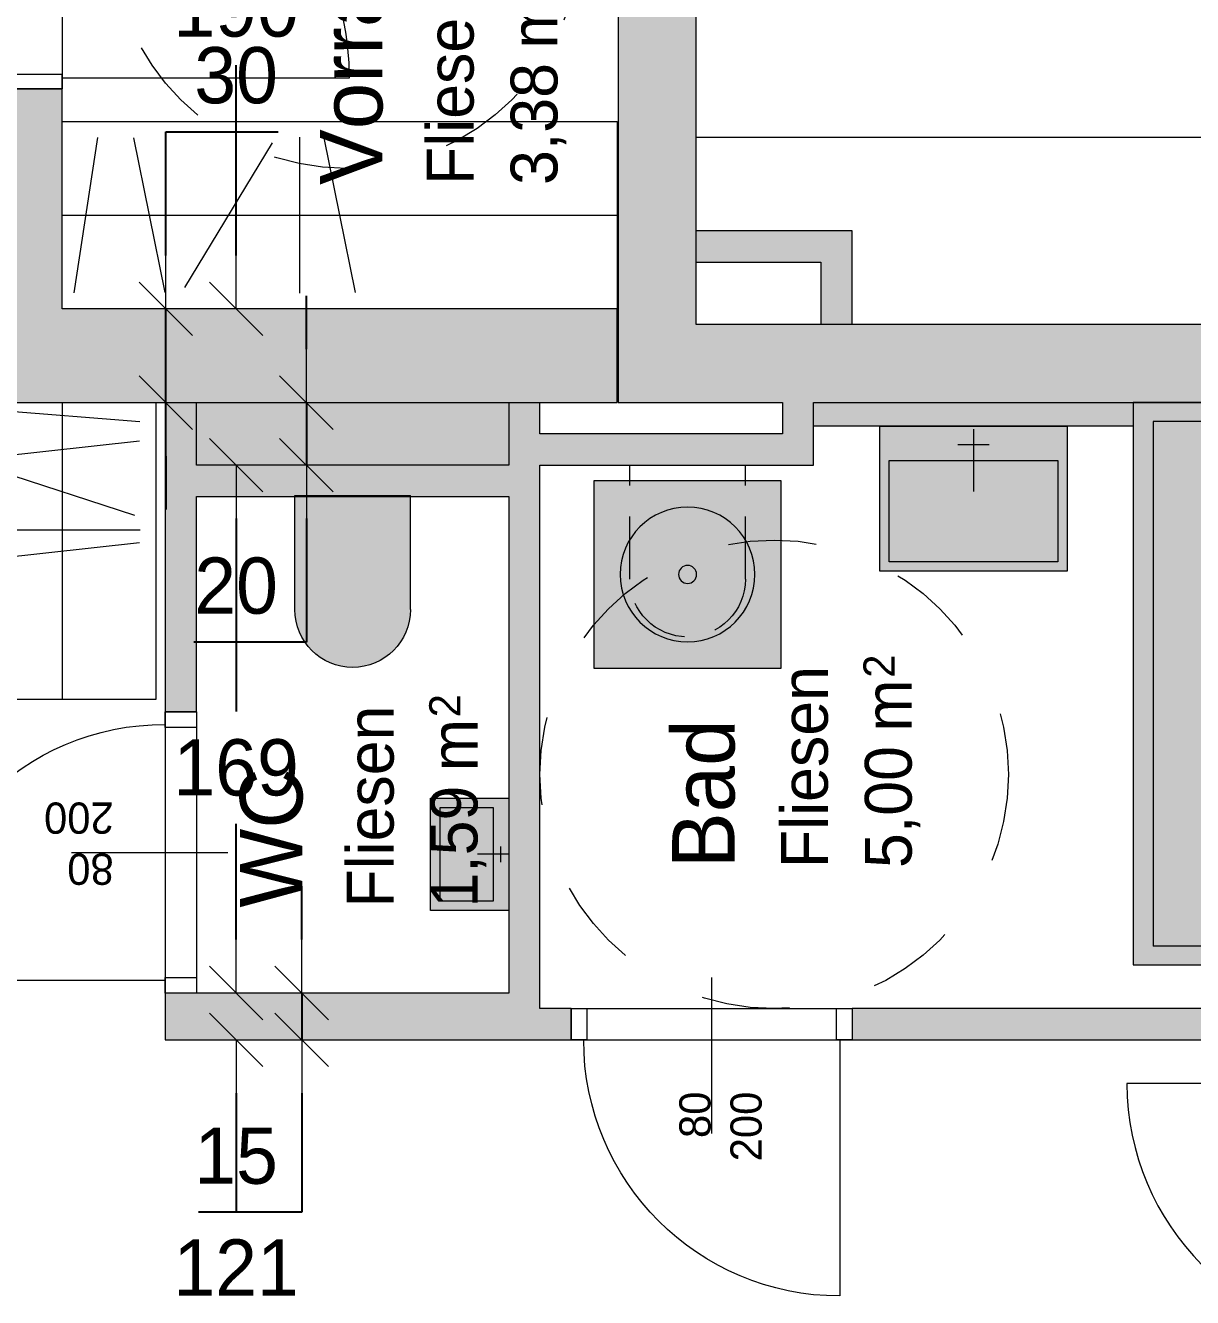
# Model space of a CAD drawing. Header units: metres. Extents: x -223175 to -223082, y -66 to 73.
# Drawn here: x -223161.97 to -223158.232, y -44.304 to -40.232 of the extents above; entities that cross this region are included whole.
import ezdxf
from ezdxf.enums import TextEntityAlignment as Align

# ---------------------------------------------------------------- set-up
doc = ezdxf.new("R2010")
doc.units = ezdxf.units.M
doc.header["$MEASUREMENT"] = 0
for name, pattern in [('Strichlinie', [0.5644444465637207, 0.2822222232818604, -0.2822222232818603]), ('Strichlinie mittel', [0.30000000000000004, 0.2, -0.1]), ('Strichlinie_ kurz', [0.30000000000000004, 0.2, -0.1])]:
    doc.linetypes.add(name, pattern=pattern)
for name, color, linetype in [('cs-b1600.cs', 7, 'Continuous'), ('cs-bemassung.cs', 7, 'Continuous'), ('cs-bestand wand.cs', 7, 'Continuous'), ('cs-einrichtung allg.cs', 7, 'Continuous'), ('cs-einrichtung san.cs', 7, 'Continuous'), ('cs-neubau.cs', 7, 'Continuous'), ('cs-raumstempel.cs', 7, 'Continuous'), ('cs-wand ntr.cs', 7, 'Continuous')]:
    doc.layers.add(name, color=color, linetype=linetype)
doc.dimstyles.new('ERSTELLTER_STIL__2', dxfattribs={"dimtxt": 0.1799999952316284, "dimasz": 0.171, "dimexe": 0.18, "dimexo": 0.0625, "dimgap": 0.09, "dimtad": 1, "dimtih": 1, "dimtoh": 1, "dimdec": 0, "dimlfac": 100, "dimzin": 0, "dimdsep": 46, "dimtxsty": 'Standard', "dimblk": 'ARROWHEAD_6', "dimblk1": 'ARROWHEAD_6', "dimblk2": 'ARROWHEAD_6', "dimcen": 0.09, "dimse1": 1, "dimse2": 1, "dimclrd": 7, "dimclre": 7, "dimclrt": 7, "dimazin": 0, "dimtfac": 1, "dimtdec": 4, "dimtmove": 0, "dimatfit": 3, "dimfxl": 1, "dimtolj": 1, "dimtzin": 0, "dimarcsym": 0})

# ---------------------------------------------------------------- blocks, each defined once
blk = doc.blocks.new('Bad_21_56', base_point=(-14439.33929900818, 223159.233854604))
at = {"layer": 'cs-raumstempel.cs', "color": 7, "lineweight": 13}
for tag, height, p in [('ROOM_NAME', 0.2, (-14439.68119400818, 223159.5737333918)), ('stFloorCovering', 0.15, (-14439.68119400818, 223159.2251273312)), ('ROOM_AREA', 0.15, (-14439.68119400818, 223158.9565818767)), ('DUMMY_875', 0.15, (-14439.30024400818, 223158.9565818767)), ('DUMMY_876', 0.1, (-14439.07202400818, 223158.9611273312))]:
    blk.add_attdef(tag, text='', height=height, dxfattribs=at).set_placement(p, align=Align.TOP_LEFT)
blk = doc.blocks.new('Vorraum_21_67', base_point=(-14436.97158460449, 223160.3682356264))
at = {"layer": 'cs-raumstempel.cs', "color": 7, "lineweight": 13}
for tag, height, p in [('ROOM_NAME', 0.2, (-14437.49434960449, 223160.7015689598)), ('stFloorCovering', 0.15, (-14437.49434960449, 223160.3595083537)), ('ROOM_AREA', 0.15, (-14437.49434960449, 223160.0909628992)), ('DUMMY_875', 0.15, (-14437.1133996045, 223160.0909628992)), ('DUMMY_876', 0.1, (-14436.88517960449, 223160.0955083537))]:
    blk.add_attdef(tag, text='', height=height, dxfattribs=at).set_placement(p, align=Align.TOP_LEFT)
blk = doc.blocks.new('WC_21_90', base_point=(-14439.4659114431, 223160.6243537723))
at = {"layer": 'cs-raumstempel.cs', "color": 7, "lineweight": 13}
for tag, height, p in [('ROOM_NAME', 0.2, (-14439.8078064431, 223160.9576871056)), ('stFloorCovering', 0.15, (-14439.8078064431, 223160.6156264996)), ('ROOM_AREA', 0.15, (-14439.8078064431, 223160.347081045)), ('DUMMY_875', 0.15, (-14439.4268564431, 223160.347081045)), ('DUMMY_876', 0.1, (-14439.1986364431, 223160.3516264996))]:
    blk.add_attdef(tag, text='', height=height, dxfattribs=at).set_placement(p, align=Align.TOP_LEFT)
blk = doc.blocks.new('Rechteckige Türöffnung 21_8')
at = {"layer": 'cs-bestand wand.cs', "color": 1, "linetype": 'Strichlinie mittel', "lineweight": 25}
for p, q in [((-0.4749999999912685, 0.25), (0.4749999999912685, 0.25)), ((-0.4749999999912685, 0), (0.4749999999912685, 0))]:
    blk.add_line(p, q, dxfattribs=at)
at = {"layer": 'cs-bestand wand.cs', "color": 1, "linetype": 'Continuous', "lineweight": 25}
for p, q in [((-0.4749999999912685, 0), (-0.4749999999912685, 0.25)), ((0.4749999999912685, 0), (0.4749999999912685, 0.25))]:
    blk.add_line(p, q, dxfattribs=at)
blk = doc.blocks.new('T Marker 21_15')
at = {"layer": 'cs-bestand wand.cs', "color": 1, "linetype": 'Continuous', "lineweight": 0}
blk.add_line((0, 0.3), (0, -0.35), dxfattribs=at)
at = {"layer": 'cs-bestand wand.cs', "color": 1, "lineweight": 0}
for tag, p in [('DUMMY_273', (-0.1899999999999999, 0.2889265014162717)), ('DUMMY_272', (-0.02636363636363633, 0.2143073645805448))]:
    blk.add_attdef(tag, text='', height=0.1, rotation=270, dxfattribs=at).set_placement(p, align=Align.BOTTOM_LEFT)
blk = doc.blocks.new('Wand_132', base_point=(-14435.69125644174, 223159.497081045))
at = {"layer": 'cs-bestand wand.cs', "linetype": 'Continuous', "lineweight": 0, "true_color": 0x8b8b8b}
for points in [[(-14436.94125644174, 223159.747081045), (-14438.19125644174, 223159.747081045), (-14437.94125644174, 223159.497081045), (-14436.94125644174, 223159.497081045)], [(-14435.69125644174, 223159.497081045), (-14435.99125644174, 223159.747081045), (-14435.99125644174, 223159.497081045)]]:
    blk.add_hatch(color=252, dxfattribs=at).paths.add_polyline_path(points)
at = {"layer": 'cs-bestand wand.cs', "color": 7, "linetype": 'Continuous', "lineweight": 20}
for p, q in [((-14436.94125644173, 223159.747081045), (-14436.94125644173, 223159.497081045)), ((-14435.99125644175, 223159.747081045), (-14435.99125644175, 223159.497081045))]:
    blk.add_line(p, q, dxfattribs=at)
at = {"layer": 'cs-bestand wand.cs', "color": 7, "linetype": 'Continuous', "lineweight": 20, "flags": 128}
for points in [[(-14436.94125644174, 223159.747081045), (-14438.19125644174, 223159.747081045)], [(-14437.94125644174, 223159.497081045), (-14437.74125644176, 223159.497081045)], [(-14437.64125644176, 223159.497081045), (-14436.94125645291, 223159.497081045)], [(-14435.99125644174, 223159.497081045), (-14435.69125644174, 223159.497081045)]]:
    blk.add_lwpolyline(points, dxfattribs=at)
at = {"layer": 'cs-bestand wand.cs', "color": 1, "linetype": 'Continuous', "lineweight": 0, "rotation": 180}
blk.add_blockref('T Marker 21_15', (-14436.46625644174, 223159.497081045), dxfattribs=at).add_auto_attribs({'DUMMY_272': '95', 'DUMMY_273': '200'})
at = {"layer": 'cs-bestand wand.cs', "color": 1, "linetype": 'Continuous', "lineweight": 25, "rotation": 180}
blk.add_blockref('Rechteckige Türöffnung 21_8', (-14436.46625644174, 223159.747081045), dxfattribs=at)
blk = doc.blocks.new('Wand_133', base_point=(-14437.94125644174, 223154.4371014482))
at = {"layer": 'cs-bestand wand.cs', "linetype": 'Continuous', "lineweight": 0, "true_color": 0x8b8b8b}
blk.add_hatch(color=252, dxfattribs=at).paths.add_polyline_path([(-14437.94125644174, 223154.4371014482), (-14437.94125644174, 223159.497081045), (-14438.19125644174, 223159.747081045), (-14438.19125644174, 223154.6871014482)])
at = {"layer": 'cs-bestand wand.cs', "color": 7, "linetype": 'Continuous', "lineweight": 20, "flags": 128}
for points in [[(-14438.19125644174, 223159.747081045), (-14438.19125644174, 223159.2205159585)], [(-14437.94125644174, 223159.0970810451), (-14437.94125644174, 223159.497081045)], [(-14438.19125644174, 223159.1205159585), (-14438.19125644174, 223157.297081045)], [(-14437.94125644174, 223154.4371014482), (-14437.94125644174, 223158.9970810451)]]:
    blk.add_lwpolyline(points, dxfattribs=at)
blk = doc.blocks.new('Wand_144', base_point=(-14438.19125644174, 223159.7495588893))
at = {"layer": 'cs-neubau.cs', "linetype": 'Continuous', "lineweight": 0, "true_color": 0x3f0000}
blk.add_hatch(color=18, dxfattribs=at).paths.add_polyline_path([(-14437.89125644174, 223159.7495588893), (-14437.89125644174, 223161.527081045), (-14438.19125644174, 223161.827081045), (-14438.19125644174, 223159.7495588893)])
at = {"layer": 'cs-neubau.cs', "color": 7, "linetype": 'Continuous', "lineweight": 20, "flags": 128}
for points in [[(-14438.19125644174, 223161.827081045), (-14438.19125644174, 223159.7495588893)], [(-14437.89125644174, 223159.7495588893), (-14437.89125644174, 223161.527081045)], [(-14438.19125644174, 223159.7495588893), (-14437.89125644174, 223159.7495588893)]]:
    blk.add_lwpolyline(points, dxfattribs=at)
blk = doc.blocks.new('Blockfutter 21_14')
at = {"layer": 'cs-neubau.cs', "color": 7, "linetype": 'Continuous', "lineweight": 0}
for p, q in [((0.4600000000000001, 0), (0.4600000000000001, 0.92)), ((-0.4950000000000001, 0), (0.4950000000000001, 0)), ((-0.4500000000000001, 0), (-0.4950000000000001, 0)), ((-0.4950000000000001, 0), (-0.4950000000000001, -0.3)), ((-0.4950000000000001, 0), (-0.4950000000000001, -0.3)), ((-0.4950000000000001, 0), (-0.4950000000000001, -0.3)), ((-0.4500000000000001, -0.3), (-0.4500000000000001, 0)), ((0.4950000000000001, 0), (0.4500000000000001, 0)), ((0.4500000000000001, 0), (0.4500000000000001, -0.3)), ((0.4950000000000001, -0.3), (0.4950000000000001, 0)), ((0.4950000000000001, 0), (0.4950000000000001, -0.3)), ((0.4950000000000001, 0), (0.4950000000000001, -0.3)), ((-0.4950000000000001, -0.3), (0.4950000000000001, -0.3)), ((-0.4950000000000001, -0.3), (-0.4500000000000001, -0.3)), ((0.4500000000000001, -0.3), (0.4950000000000001, -0.3))]:
    blk.add_line(p, q, dxfattribs=at)
blk.add_arc((0.4600000000000001, 0), 0.92, 90, 180, dxfattribs=at)
blk = doc.blocks.new('T Marker 21_13')
at = {"layer": 'cs-neubau.cs', "color": 7, "linetype": 'Continuous', "lineweight": 0}
blk.add_line((-7.347880794884119e-17, -0.6), (1.224646799147354e-17, 0.1), dxfattribs=at)
at = {"layer": 'cs-neubau.cs', "color": 7, "lineweight": 13}
for tag, p in [('DUMMY_272', (0.07, 0.1650690909090909)), ('DUMMY_273', (0.02636363636363626, -0.4841691827623631)), ('DUMMY_274', (0.1899999999999999, -0.5587883195980899))]:
    blk.add_attdef(tag, text='', height=0.1, rotation=89.99999999999999, dxfattribs=at).set_placement(p, align=Align.BOTTOM_LEFT)
blk = doc.blocks.new('Wand_145', base_point=(-14438.19125644174, 223161.827081045))
at = {"layer": 'cs-neubau.cs', "linetype": 'Continuous', "lineweight": 0, "true_color": 0x3f0000}
for points in [[(-14437.49125644174, 223161.527081045), (-14437.49125644174, 223161.827081045), (-14438.19125644174, 223161.827081045), (-14437.89125644174, 223161.527081045)], [(-14437.19125644174, 223161.827081045), (-14437.19125644174, 223161.527081045), (-14437.18625644174, 223161.527081045), (-14437.18625644174, 223161.827081045)], [(-14436.19625644174, 223161.527081045), (-14435.99125644174, 223161.527081045), (-14435.99125644174, 223161.827081045), (-14436.19625644174, 223161.827081045)]]:
    blk.add_hatch(color=18, dxfattribs=at).paths.add_polyline_path(points)
at = {"layer": 'cs-neubau.cs', "color": 7, "linetype": 'Continuous', "lineweight": 20}
for p, q in [((-14437.18625644174, 223161.527081045), (-14437.18625644174, 223161.827081045)), ((-14436.19625644174, 223161.527081045), (-14436.19625644174, 223161.827081045))]:
    blk.add_line(p, q, dxfattribs=at)
at = {"layer": 'cs-neubau.cs', "color": 7, "linetype": 'Continuous', "lineweight": 20, "flags": 128}
for points in [[(-14437.49125644174, 223161.827081045), (-14438.19125644174, 223161.827081045)], [(-14437.18625644174, 223161.827081045), (-14437.19125644174, 223161.827081045)], [(-14435.99125644174, 223161.827081045), (-14436.19625644174, 223161.827081045)], [(-14435.99125644174, 223161.527081045), (-14435.99125644174, 223161.827081045)], [(-14437.89125644174, 223161.527081045), (-14437.49125644174, 223161.527081045)], [(-14437.19125644174, 223161.527081045), (-14437.18625643727, 223161.527081045)], [(-14436.1962564328, 223161.527081045), (-14435.99125644174, 223161.527081045)]]:
    blk.add_lwpolyline(points, dxfattribs=at)
at = {"layer": 'cs-neubau.cs', "color": 7, "linetype": 'Continuous', "lineweight": 0}
blk.add_blockref('T Marker 21_13', (-14436.69125644174, 223161.827081045), dxfattribs=at).add_auto_attribs({'DUMMY_272': 'EI2 30-C-sm', 'DUMMY_273': '90', 'DUMMY_274': '200'})
at = {"layer": 'cs-neubau.cs', "color": 7, "linetype": 'Continuous', "lineweight": 0, "rotation": 180}
blk.add_blockref('Blockfutter 21_14', (-14436.69125644174, 223161.527081045), dxfattribs=at)
blk = doc.blocks.new('Blockfutter 21_3')
at = {"layer": 'cs-wand ntr.cs', "color": 7, "linetype": 'Continuous', "lineweight": 13}
for p, q in [((0.4100000000000001, 0), (0.4100000000000001, 0.8200000000000001)), ((-0.4500000000000001, 0), (0.4500000000000001, 0)), ((-0.4000000000000001, 0), (-0.4500000000000001, 0)), ((-0.4500000000000001, 0), (-0.4500000000000001, -0.1)), ((-0.4500000000000001, -0.1), (-0.4500000000000001, 0)), ((-0.4500000000000001, -0.1), (-0.4500000000000001, 0)), ((-0.4000000000000001, -0.1), (-0.4000000000000001, 0)), ((0.4500000000000001, 0), (0.4000000000000001, 0)), ((0.4000000000000001, 0), (0.4000000000000001, -0.1)), ((0.4500000000000001, -0.1), (0.4500000000000001, 0)), ((0.4500000000000001, -0.1), (0.4500000000000001, 0)), ((0.4500000000000001, -0.1), (0.4500000000000001, 0)), ((-0.4500000000000001, -0.1), (0.4500000000000001, -0.1)), ((-0.4500000000000001, -0.1), (-0.4000000000000001, -0.1)), ((0.4000000000000001, -0.1), (0.4500000000000001, -0.1))]:
    blk.add_line(p, q, dxfattribs=at)
blk.add_arc((0.4100000000000001, 0), 0.8200000000000001, 90, 180, dxfattribs=at)
blk = doc.blocks.new('T Marker 21_2')
at = {"layer": 'cs-wand ntr.cs', "color": 7, "linetype": 'Continuous', "lineweight": 0}
blk.add_line((-4.898587196589413e-17, -0.4), (1.224646799147353e-17, 0.1), dxfattribs=at)
at = {"layer": 'cs-wand ntr.cs', "color": 7, "lineweight": 13}
for tag, p in [('DUMMY_272', (0.02636363636363628, -0.284169182762363)), ('DUMMY_273', (0.1899999999999999, -0.35878831959809))]:
    blk.add_attdef(tag, text='', height=0.1, rotation=89.99999999999999, dxfattribs=at).set_placement(p, align=Align.BOTTOM_LEFT)
blk = doc.blocks.new('Wand_147', base_point=(-14438.19225644174, 223161.097081045))
at = {"layer": 'cs-wand ntr.cs', "linetype": 'Continuous', "lineweight": 0, "true_color": 0xfee4b1}
for points in [[(-14440.08125643059, 223161.1970810322), (-14440.23125644175, 223161.1970810322), (-14440.08125643059, 223161.097081045)], [(-14439.18125645477, 223161.097081045), (-14438.19225644174, 223161.097081045), (-14438.19225644174, 223161.1970810322), (-14439.18125645477, 223161.1970810322)]]:
    blk.add_hatch(color=41, dxfattribs=at).paths.add_polyline_path(points)
at = {"layer": 'cs-wand ntr.cs', "color": 7, "linetype": 'Continuous', "lineweight": 13}
for p, q in [((-14440.08125644175, 223161.097081045), (-14440.08125644175, 223161.197081045)), ((-14439.18125644175, 223161.097081045), (-14439.18125644175, 223161.197081045))]:
    blk.add_line(p, q, dxfattribs=at)
at = {"layer": 'cs-wand ntr.cs', "color": 7, "linetype": 'Continuous', "lineweight": 13, "flags": 128}
for points in [[(-14440.08125643059, 223161.197081045), (-14440.23125644175, 223161.197081045)], [(-14438.19225644174, 223161.197081045), (-14439.18125645477, 223161.197081045)], [(-14438.19225644174, 223161.097081045), (-14438.19225644174, 223161.197081045)], [(-14439.181256431, 223161.097081045), (-14438.49125644178, 223161.097081045)], [(-14438.39125644178, 223161.097081045), (-14438.19225644174, 223161.097081045)]]:
    blk.add_lwpolyline(points, dxfattribs=at)
at = {"layer": 'cs-wand ntr.cs', "color": 7, "linetype": 'Continuous', "lineweight": 13, "xscale": -1}
blk.add_blockref('Blockfutter 21_3', (-14439.63125644175, 223161.197081045), dxfattribs=at)
at = {"layer": 'cs-wand ntr.cs', "color": 7, "linetype": 'Continuous', "lineweight": 13}
ref = blk.add_blockref('T Marker 21_2', (-14439.63125644175, 223161.097081045), dxfattribs=dict(at, rotation=180))
ref.add_attrib('DUMMY_272', '80', dxfattribs={"color": 7, "lineweight": 13, "height": 0.1, "rotation": 89.99999999999999}).set_placement((-14439.60489280539, 223161.3621481359), align=Align.BOTTOM_LEFT)
ref.add_attrib('DUMMY_273', '200', dxfattribs={"color": 7, "lineweight": 13, "height": 0.1, "rotation": 89.99999999999999}).set_placement((-14439.44125644175, 223161.3621481359), align=Align.BOTTOM_LEFT)
blk = doc.blocks.new('Blockfutter 21_2')
at = {"layer": 'cs-wand ntr.cs', "color": 7, "linetype": 'Continuous', "lineweight": 13}
for p, q in [((0.4100000000000001, 0), (0.4100000000000001, 0.8200000000000001)), ((-0.4500000000000001, 0), (0.4500000000000001, 0)), ((-0.4000000000000001, 0), (-0.4500000000000001, 0)), ((-0.4500000000000001, 0), (-0.4500000000000001, -0.1)), ((-0.4500000000000001, 0), (-0.4500000000000001, -0.1)), ((-0.4500000000000001, 0), (-0.4500000000000001, -0.1)), ((-0.4000000000000001, -0.1), (-0.4000000000000001, 0)), ((0.4500000000000001, 0), (0.4000000000000001, 0)), ((0.4000000000000001, 0), (0.4000000000000001, -0.1)), ((0.4500000000000001, -0.1), (0.4500000000000001, 0)), ((0.4500000000000001, 0), (0.4500000000000001, -0.1)), ((0.4500000000000001, 0), (0.4500000000000001, -0.1)), ((-0.4500000000000001, -0.1), (0.4500000000000001, -0.1)), ((-0.4500000000000001, -0.1), (-0.4000000000000001, -0.1)), ((0.4000000000000001, -0.1), (0.4500000000000001, -0.1))]:
    blk.add_line(p, q, dxfattribs=at)
blk.add_arc((0.4100000000000001, 0), 0.8200000000000001, 90, 180, dxfattribs=at)
blk = doc.blocks.new('Wand_155', base_point=(-14437.94125644174, 223157.197081045))
at = {"layer": 'cs-wand ntr.cs', "linetype": 'Continuous', "lineweight": 0, "true_color": 0xfee4b1}
for points in [[(-14441.44125644174, 223157.2970810483), (-14441.44125644174, 223157.197081045), (-14441.23125643847, 223157.197081045), (-14441.23125643847, 223157.2970810483)], [(-14440.23125644175, 223157.2970810483), (-14440.33125644503, 223157.2970810483), (-14440.33125644503, 223157.197081045), (-14440.23125644175, 223157.197081045)], [(-14440.13125644175, 223157.297081045), (-14440.13125644175, 223157.197081045), (-14438.19125644174, 223157.197081045), (-14438.19125644174, 223157.297081045)]]:
    blk.add_hatch(color=41, dxfattribs=at).paths.add_polyline_path(points)
at = {"layer": 'cs-wand ntr.cs', "color": 7, "linetype": 'Continuous', "lineweight": 13}
for p, q in [((-14441.23125644175, 223157.297081045), (-14441.23125644175, 223157.197081045)), ((-14440.33125644175, 223157.297081045), (-14440.33125644175, 223157.197081045))]:
    blk.add_line(p, q, dxfattribs=at)
at = {"layer": 'cs-wand ntr.cs', "color": 7, "linetype": 'Continuous', "lineweight": 13, "flags": 128}
for points in [[(-14441.23125643802, 223157.297081045), (-14441.44125644174, 223157.297081045)], [(-14440.23125644175, 223157.297081045), (-14440.33125645664, 223157.297081045)], [(-14438.19125644174, 223157.297081045), (-14440.13125644175, 223157.297081045)], [(-14441.44125644174, 223157.197081045), (-14441.23125643802, 223157.197081045)], [(-14440.33125645664, 223157.197081045), (-14440.23125644175, 223157.197081045)], [(-14440.13125644175, 223157.197081045), (-14438.49125644178, 223157.197081045)], [(-14438.39125644178, 223157.197081045), (-14438.19125644174, 223157.197081045)]]:
    blk.add_lwpolyline(points, dxfattribs=at)
at = {"layer": 'cs-wand ntr.cs', "color": 7, "linetype": 'Continuous', "lineweight": 13}
blk.add_blockref('Blockfutter 21_2', (-14440.78125644175, 223157.297081045), dxfattribs=at)
at = {"layer": 'cs-wand ntr.cs', "color": 7, "lineweight": 13}
ref = blk.add_blockref('T Marker 21_2', (-14440.78125644175, 223157.197081045), dxfattribs=dict(at, rotation=180))
ref.add_attrib('DUMMY_272', '80', dxfattribs={"color": 7, "lineweight": 13, "height": 0.1, "rotation": 89.99999999999999}).set_placement((-14440.75489280539, 223157.4621481359), align=Align.BOTTOM_LEFT)
ref.add_attrib('DUMMY_273', '200', dxfattribs={"color": 7, "lineweight": 13, "height": 0.1, "rotation": 89.99999999999999}).set_placement((-14440.59125644175, 223157.4621481359), align=Align.BOTTOM_LEFT)
blk = doc.blocks.new('T Marker 21')
at = {"layer": 'cs-wand ntr.cs', "color": 7, "linetype": 'Continuous', "lineweight": 13}
blk.add_line((0, 0.3), (0, -0.2), dxfattribs=at)
at = {"layer": 'cs-wand ntr.cs', "color": 7, "lineweight": 13}
for tag, p in [('DUMMY_273', (-0.1899999999999999, 0.3889265014162717)), ('DUMMY_272', (-0.02636363636363633, 0.3143073645805448))]:
    blk.add_attdef(tag, text='', height=0.1, rotation=270, dxfattribs=at).set_placement(p, align=Align.BOTTOM_LEFT)
blk = doc.blocks.new('Wand_169', base_point=(-14440.13125644175, 223155.8371014481))
at = {"layer": 'cs-wand ntr.cs', "linetype": 'Continuous', "lineweight": 0, "true_color": 0xfee4b1}
for points in [[(-14440.13125647277, 223159.997081076), (-14440.23125644175, 223160.097081045), (-14440.23125644175, 223159.8970810436), (-14440.13125647277, 223159.8970810436)], [(-14440.23125644175, 223158.9970810688), (-14440.23125644175, 223155.937101417), (-14440.13125647277, 223155.8371014481), (-14440.13125647277, 223158.9970810688)]]:
    blk.add_hatch(color=41, dxfattribs=at).paths.add_polyline_path(points)
at = {"layer": 'cs-wand ntr.cs', "color": 7, "linetype": 'Continuous', "lineweight": 13}
for p, q in [((-14440.13125644175, 223159.897081045), (-14440.23125644175, 223159.897081045)), ((-14440.13125644175, 223158.997081045), (-14440.23125644175, 223158.997081045))]:
    blk.add_line(p, q, dxfattribs=at)
at = {"layer": 'cs-wand ntr.cs', "color": 7, "linetype": 'Continuous', "lineweight": 13, "flags": 128}
for points in [[(-14440.23125644175, 223160.097081045), (-14440.23125644175, 223159.8970810722)], [(-14440.13125644175, 223159.8970810586), (-14440.13125644175, 223159.997081045)], [(-14440.23125644175, 223158.9970810709), (-14440.23125644175, 223157.297081045)], [(-14440.13125644175, 223157.297081045), (-14440.13125644175, 223158.9970810573)]]:
    blk.add_lwpolyline(points, dxfattribs=at)
at = {"layer": 'cs-wand ntr.cs', "color": 7, "linetype": 'Continuous', "lineweight": 13, "xscale": -1, "rotation": 90}
blk.add_blockref('Blockfutter 21_3', (-14440.23125644175, 223159.447081045), dxfattribs=at)
at = {"layer": 'cs-wand ntr.cs', "color": 7, "linetype": 'Continuous', "lineweight": 13, "rotation": 90}
blk.add_blockref('T Marker 21', (-14440.23125644175, 223159.447081045), dxfattribs=at).add_auto_attribs({'DUMMY_272': '80', 'DUMMY_273': '200'})
blk = doc.blocks.new('Wand_170', base_point=(-14438.19225644174, 223159.997081045))
at = {"layer": 'cs-wand ntr.cs', "linetype": 'Continuous', "lineweight": 0, "true_color": 0xfee4b1}
blk.add_hatch(color=41, dxfattribs=at).paths.add_polyline_path([(-14438.19225644174, 223160.097081045), (-14440.23125644175, 223160.097081045), (-14440.13125644175, 223159.997081045), (-14438.19225644174, 223159.997081045)])
at = {"layer": 'cs-wand ntr.cs', "color": 7, "linetype": 'Continuous', "lineweight": 13, "flags": 128}
for points in [[(-14438.49125644178, 223160.097081045), (-14440.08125644175, 223160.097081045)], [(-14438.19225644174, 223160.097081045), (-14438.39125644178, 223160.097081045)], [(-14438.19225644174, 223159.997081045), (-14438.19225644174, 223160.097081045)], [(-14440.13125644175, 223159.997081045), (-14438.39125374178, 223159.997081045)], [(-14438.29125374178, 223159.997081045), (-14438.19225644174, 223159.997081045)]]:
    blk.add_lwpolyline(points, dxfattribs=at)
blk = doc.blocks.new('Wand_298', base_point=(-14437.19125644174, 223166.6671014483))
at = {"layer": 'cs-neubau.cs', "linetype": 'Continuous', "lineweight": 0, "true_color": 0x3f0000}
blk.add_hatch(color=18, dxfattribs=at).paths.add_polyline_path([(-14437.49125644174, 223161.527081045), (-14437.19125642937, 223161.527081045), (-14437.19125642937, 223161.8770810714), (-14437.49125644174, 223161.8770810714)])
at = {"layer": 'cs-neubau.cs', "color": 7, "linetype": 'Continuous', "lineweight": 20, "flags": 128}
blk.add_lwpolyline([(-14437.49125644174, 223161.527081045), (-14437.19125644174, 223161.527081045)], dxfattribs=at)
blk = doc.blocks.new('Wand_666', base_point=(-14440.08125644175, 223159.997081045))
at = {"layer": 'cs-wand ntr.cs', "linetype": 'Continuous', "lineweight": 0, "true_color": 0xfee4b1}
blk.add_hatch(color=41, dxfattribs=at).paths.add_polyline_path([(-14440.08125644175, 223160.097081045), (-14440.08125644175, 223161.097081045), (-14440.23125644175, 223161.197081045), (-14440.23125644175, 223160.097081045)])
at = {"layer": 'cs-wand ntr.cs', "color": 7, "linetype": 'Continuous', "lineweight": 13, "flags": 128}
for points in [[(-14440.23125644175, 223161.197081045), (-14440.23125644175, 223160.097081045)], [(-14440.08125644175, 223160.097081045), (-14440.08125644175, 223161.097081045)]]:
    blk.add_lwpolyline(points, dxfattribs=at)
blk = doc.blocks.new('Wand_669', base_point=(-14438.39125374178, 223159.997081045))
at = {"layer": 'cs-wand ntr.cs', "linetype": 'Continuous', "lineweight": 0, "true_color": 0xfee4b1}
blk.add_hatch(color=41, dxfattribs=at).paths.add_polyline_path([(-14438.39125374178, 223159.997081045), (-14438.39125374178, 223159.1205159585), (-14438.29125374178, 223159.2205159585), (-14438.29125374178, 223159.997081045)])
at = {"layer": 'cs-wand ntr.cs', "color": 7, "linetype": 'Continuous', "lineweight": 13, "flags": 128}
for points in [[(-14438.39125374178, 223159.997081045), (-14438.39125374178, 223159.1205159585)], [(-14438.29125374178, 223159.2205159585), (-14438.29125374178, 223159.997081045)]]:
    blk.add_lwpolyline(points, dxfattribs=at)
blk = doc.blocks.new('Wand_670', base_point=(-14438.39125374178, 223159.1205159585))
at = {"layer": 'cs-wand ntr.cs', "linetype": 'Continuous', "lineweight": 0, "true_color": 0xfee4b1}
blk.add_hatch(color=41, dxfattribs=at).paths.add_polyline_path([(-14438.39125374178, 223159.1205159585), (-14438.19125644174, 223159.1205159585), (-14438.19125644174, 223159.2205159585), (-14438.29125374178, 223159.2205159585)])
at = {"layer": 'cs-wand ntr.cs', "color": 7, "linetype": 'Continuous', "lineweight": 13, "flags": 128}
for points in [[(-14438.19125644174, 223159.2205159585), (-14438.29125374178, 223159.2205159585)], [(-14438.39125374178, 223159.1205159585), (-14438.19125644174, 223159.1205159585)]]:
    blk.add_lwpolyline(points, dxfattribs=at)
blk = doc.blocks.new('Wand_671', base_point=(-14438.39125644178, 223159.997081045))
at = {"layer": 'cs-wand ntr.cs', "linetype": 'Continuous', "lineweight": 0, "true_color": 0xfee4b1}
blk.add_hatch(color=41, dxfattribs=at).paths.add_polyline_path([(-14438.39125644178, 223160.097081045), (-14438.39125644178, 223161.097081045), (-14438.49125644178, 223161.097081045), (-14438.49125644178, 223160.097081045)])
at = {"layer": 'cs-wand ntr.cs', "color": 7, "linetype": 'Continuous', "lineweight": 13, "flags": 128}
for points in [[(-14438.49125644178, 223161.097081045), (-14438.49125644178, 223160.097081045)], [(-14438.39125644178, 223160.097081045), (-14438.39125644178, 223161.097081045)]]:
    blk.add_lwpolyline(points, dxfattribs=at)
blk = doc.blocks.new('Wand_673', base_point=(-14437.94125644172, 223159.0970810451))
at = {"layer": 'cs-wand ntr.cs', "linetype": 'Continuous', "lineweight": 0, "true_color": 0xfee4b1}
blk.add_hatch(color=41, dxfattribs=at).paths.add_polyline_path([(-14437.94125644174, 223158.9970810451), (-14437.64125644176, 223158.9970810451), (-14437.74125644176, 223159.0970810451), (-14437.94125644174, 223159.0970810451)])
at = {"layer": 'cs-wand ntr.cs', "color": 7, "linetype": 'Continuous', "lineweight": 13, "flags": 128}
for points in [[(-14437.74125644176, 223159.0970810451), (-14437.94125644174, 223159.0970810451)], [(-14437.94125644174, 223158.9970810451), (-14437.64125644176, 223158.9970810451)]]:
    blk.add_lwpolyline(points, dxfattribs=at)
blk = doc.blocks.new('Wand_674', base_point=(-14437.74125644176, 223159.0970810451))
at = {"layer": 'cs-wand ntr.cs', "linetype": 'Continuous', "lineweight": 0, "true_color": 0xfee4b1}
blk.add_hatch(color=41, dxfattribs=at).paths.add_polyline_path([(-14437.64125644176, 223158.9970810451), (-14437.64125644176, 223159.497081045), (-14437.74125644176, 223159.497081045), (-14437.74125644176, 223159.0970810451)])
at = {"layer": 'cs-wand ntr.cs', "color": 7, "linetype": 'Continuous', "lineweight": 13, "flags": 128}
for points in [[(-14437.74125644176, 223159.497081045), (-14437.74125644176, 223159.0970810451)], [(-14437.64125644176, 223158.9970810451), (-14437.64125644176, 223159.497081045)]]:
    blk.add_lwpolyline(points, dxfattribs=at)
blk = doc.blocks.new('sn-aa_basin_60-47')
at = {"layer": 'cs-einrichtung san.cs', "linetype": 'Continuous', "lineweight": 0, "true_color": 0xffffff}
blk.add_hatch(color=7, dxfattribs=at).paths.add_polyline_path([(0, 0), (0.5999999999985448, 0), (0.5999999999985448, 0.4649999999965075), (0, 0.4649999999965075)])
at = {"layer": 'cs-einrichtung san.cs', "color": 251, "linetype": 'Continuous', "lineweight": 0, "true_color": 0x494949}
for p, q in [((0.5999999999985448, 0.4649999999965075), (0, 0.4649999999965075)), ((0, 0.4649999999965075), (0, 0)), ((0.2999999999992724, 0.4549999999871943), (0.2999999999992724, 0.2549999999755528)), ((0.5999999999985448, 0), (0.5999999999985448, 0.4649999999965075)), ((0.249999999998181, 0.4049999999988358), (0.3499999999985448, 0.4049999999988358)), ((0.56999999999789, 0.3549999999813735), (0.03000000000065484, 0.3549999999813735)), ((0.03000000000065484, 0.3549999999813735), (0.03000000000065484, 0.02999999999883585)), ((0.56999999999789, 0.02999999999883585), (0.56999999999789, 0.3549999999813735)), ((0, 0), (0.5999999999985448, 0)), ((0.03000000000065484, 0.02999999999883585), (0.56999999999789, 0.02999999999883585))]:
    blk.add_line(p, q, dxfattribs=at)
blk = doc.blocks.new('sn-aa_basin_wc')
at = {"layer": 'cs-einrichtung san.cs', "linetype": 'Continuous', "lineweight": 0, "true_color": 0xffffff}
blk.add_hatch(color=7, dxfattribs=at).paths.add_polyline_path([(0, 0), (0.3599999999987631, 0), (0.3599999999987631, 0.25), (0, 0.25)])
at = {"layer": 'cs-einrichtung san.cs', "color": 251, "linetype": 'Continuous', "lineweight": 0, "true_color": 0x494949}
for p, q in [((0.3599999999987631, 0.25), (0, 0.25)), ((0, 0.25), (0, 0)), ((0.180000000000291, 0.25), (0.180000000000291, 0.1500000000232831)), ((0.3599999999987631, 0), (0.3599999999987631, 0.25)), ((0.1550000000006548, 0.2250000000058208), (0.2049999999999272, 0.2250000000058208)), ((0.3299999999981083, 0.2000000000116415), (0.03000000000065484, 0.2000000000116415)), ((0.03000000000065484, 0.2000000000116415), (0.03000000000065484, 0.02999999999883585)), ((0.3299999999981083, 0.02999999999883585), (0.3299999999981083, 0.2000000000116415)), ((0, 0), (0.3599999999987631, 0)), ((0.03000000000065484, 0.02999999999883585), (0.3299999999981083, 0.02999999999883585))]:
    blk.add_line(p, q, dxfattribs=at)
blk = doc.blocks.new('sn-aa_wasching machine')
at = {"layer": 'cs-einrichtung san.cs', "linetype": 'Continuous', "lineweight": 0, "true_color": 0xffffff}
blk.add_hatch(color=7, dxfattribs=at).paths.add_polyline_path([(0, 0), (0.6000000000021828, 0), (0.6000000000021828, 0.5999999999767169), (0, 0.5999999999767169)])
at = {"layer": 'cs-einrichtung san.cs', "color": 251, "linetype": 'Continuous', "lineweight": 0, "true_color": 0x494949}
for p, q in [((0, 0.5999999999767169), (0.6000000000021828, 0.5999999999767169)), ((0, 0), (0, 0.5999999999767169)), ((0.6000000000021828, 0.5999999999767169), (0.6000000000021828, 0)), ((0.6000000000021828, 0), (0, 0))]:
    blk.add_line(p, q, dxfattribs=at)
for radius in [0.215762686729412, 0.02904492616667969]:
    blk.add_circle((0.2999999999992724, 0.2999999999883585), radius, dxfattribs=at)
blk = doc.blocks.new('sn-aa_wc')
at = {"layer": 'cs-einrichtung san.cs', "linetype": 'Continuous', "lineweight": 0, "true_color": 0xffffff}
blk.add_hatch(color=7, dxfattribs=at).paths.add_polyline_path([(0, 0.5499999999883585), (0, 0.1849999999976717, 0.9999999999999999), (0.3700000000044383, 0.1849999999976717), (0.3700000000026193, 0.5499999999883585)])
at = {"layer": 'cs-einrichtung san.cs', "color": 251, "linetype": 'Continuous', "lineweight": 0, "true_color": 0x494949}
for p, q in [((0.3700000000026193, 0.5499999999883585), (0, 0.5499999999883585)), ((0, 0.1849999999976717), (0, 0.5499999999883585)), ((0.3700000000026193, 0.1849999999976717), (0.3700000000026193, 0.5499999999883585))]:
    blk.add_line(p, q, dxfattribs=at)
blk.add_arc((0.1850000000013097, 0.1849999999976717), 0.1849999999981969, 180, 0, dxfattribs=at)
blk = doc.blocks.new('sn-aa_wardrobe_120-60')
at = {"layer": 'cs-einrichtung allg.cs', "color": 251, "linetype": 'Continuous', "lineweight": 0, "true_color": 0x494949}
for p, q in [((0.9500000000007276, 0.6000023919623345), (0, 0.6000023919623345)), ((0, 0.6000023919623345), (0, 2.699991455301642e-06)), ((0.9500000000007276, 2.699991455301642e-06), (0.9500000000007276, 0.6000023919623345)), ((0.02039611208419956, 0.5486948183097411), (0.06078622499990161, 0.05130487366113812)), ((0.1763953112495074, 0.5476803188212216), (0.1226016245818755, 0.05231927314889617)), ((0.2096184420843201, 0.5312836272350978), (0.3598913974983589, 0.0687160647357814)), ((0.4069562737495289, 0.5499997176229954), (0.4069562737495289, 0.04999997431878)), ((0.5018968433323607, 0.5476803188212216), (0.4481031566665479, 0.05231927314889617)), ((0, 0.2999998459708877), (0.9500000000007276, 0.2999998459708877)), ((0, 2.699991455301642e-06), (0.9500000000007276, 2.699991455301642e-06))]:
    blk.add_line(p, q, dxfattribs=at)
blk = doc.blocks.new('sn-aa_wardrobe_120-60_2')
at = {"layer": 'cs-einrichtung allg.cs', "color": 251, "linetype": 'Continuous', "lineweight": 0, "true_color": 0x494949}
for p, q in [((1.777522155683982, 0.6000023919623345), (0, 0.6000023919623345)), ((0, 0.6000023919623345), (0, 2.699991455301642e-06)), ((1.777522155683982, 2.699991455301642e-06), (1.777522155683982, 0.6000023919623345)), ((0.03816267486399738, 0.5486948183097411), (0.1137356438921415, 0.05130487366113812)), ((0.330049025164044, 0.5476803188212216), (0.2293969515994831, 0.05231927314889617)), ((0.3922120263632678, 0.5312836272350978), (0.6733841396780917, 0.0687160647357814)), ((0.7614460978802526, 0.5499997176229954), (0.7614460978802526, 0.04999997431878)), ((0.9390871146206337, 0.5476803188212216), (0.8384350410597108, 0.05231927314889617)), ((0, 0.2999998459708877), (1.777522155683982, 0.2999998459708877)), ((0, 2.699991455301642e-06), (1.777522155683982, 2.699991455301642e-06))]:
    blk.add_line(p, q, dxfattribs=at)
blk = doc.blocks.new('sn-aa_bathtub_180-80')
at = {"layer": 'cs-einrichtung san.cs', "linetype": 'Continuous', "lineweight": 0, "true_color": 0xffffff}
blk.add_hatch(color=7, dxfattribs=at).paths.add_polyline_path([(0, 0), (0.7999999999992724, 0), (0.7999999999992724, 1.799999999959255), (0, 1.799999999959255)])
at = {"layer": 'cs-einrichtung san.cs', "color": 251, "linetype": 'Continuous', "lineweight": 0, "true_color": 0x494949}
for p, q in [((0, 1.799999999959255), (0.7999999999992724, 1.799999999959255)), ((0, 0), (0, 1.799999999959255)), ((0.3999999999996362, 1.814999999973224), (0.3999999999996362, 1.614999999961583)), ((0.7999999999992724, 1.799999999959255), (0.7999999999992724, 0)), ((0.3500000000003638, 1.764999999955762), (0.4500000000007276, 1.764999999955762)), ((0.06400000000030559, 0.05999999999767169), (0.06400000000030559, 1.739999999961583)), ((0.06400000000030559, 1.739999999961583), (0.7360000000007858, 1.739999999961583)), ((0.7360000000007858, 1.739999999961583), (0.7360000000007858, 0.05999999999767169)), ((0.06400000000030559, 0.05999999999767169), (0.7360000000007858, 0.05999999999767169)), ((0.7999999999992724, 0), (0, 0))]:
    blk.add_line(p, q, dxfattribs=at)
blk.add_circle((0.3999999999996362, 1.559999999997672), 0.02499999999944423, dxfattribs=at)
blk = doc.blocks.new('sn-aa_shell_100_20_8')
at = {"layer": 'cs-einrichtung san.cs', "linetype": 'Continuous', "lineweight": 0, "true_color": 0xffffff}
blk.add_hatch(color=7, dxfattribs=at).paths.add_polyline_path([(0, 0.1999970000470057), (0, 0), (1, 0), (1, 0.1999970000470057)])
at = {"layer": 'cs-einrichtung san.cs', "color": 251, "linetype": 'Continuous', "lineweight": 0, "true_color": 0x494949}
for p, q in [((1, 0.1999970000470057), (0, 0.1999970000470057)), ((0, 0.1999970000470057), (0, 0)), ((1, 0), (1, 0.1999970000470057)), ((0, 0), (1, 0))]:
    blk.add_line(p, q, dxfattribs=at)
blk = doc.blocks.new('sn-aa_wc_dashed')
at = {"layer": 'cs-einrichtung san.cs', "color": 7, "linetype": 'Strichlinie_ kurz', "lineweight": 13}
for p, q in [((0.3700000000044383, 0.5499999999883585), (0, 0.5499999999883585)), ((0, 0.1849999999976717), (0, 0.5499999999883585)), ((0.3700000000044383, 0.1849999999976717), (0.3700000000044383, 0.5499999999883585))]:
    blk.add_line(p, q, dxfattribs=at)
blk.add_arc((0.1850000000013097, 0.1849999999976717), 0.1849999999981969, 180, 0, dxfattribs=at)
blk = doc.blocks.new('sn-aa_shell_100_20_34')
at = {"layer": 'cs-einrichtung san.cs', "linetype": 'Continuous', "lineweight": 0, "true_color": 0xffffff}
blk.add_hatch(color=7, dxfattribs=at).paths.add_polyline_path([(0, 0.07499887501762714), (0, 0), (1.023434913500751, 0), (1.023434913500751, 0.07499887501762714)])
at = {"layer": 'cs-einrichtung san.cs', "color": 251, "linetype": 'Continuous', "lineweight": 0, "true_color": 0x494949}
for p, q in [((1.023434913500751, 0.07499887501762714), (0, 0.07499887501762714)), ((0, 0.07499887501762714), (0, 0)), ((1.023434913500751, 0), (1.023434913500751, 0.07499887501762714)), ((0, 0), (1.023434913500751, 0))]:
    blk.add_line(p, q, dxfattribs=at)
blk = doc.blocks.new('ARROWHEAD_6')
at = {"color": 0, "linetype": 'Continuous', "lineweight": 0}
for p, q in [((-0.5, -0.5), (0.5, 0.5)), ((0, 0), (-1, 0))]:
    blk.add_line(p, q, dxfattribs=at)
blk = doc.blocks.new('*D915')
at = {"layer": 'cs-bemassung.cs', "color": 7, "linetype": 'Continuous', "lineweight": -2, "transparency": 16777216}
for p, q in [((-223161.2951567794, -43.65024271642115), (-223161.2951567794, -44.02809081764578)), ((-223161.2951567794, -44.51824271641301), (-223161.2951567794, -44.38809081287742))]:
    blk.add_line(p, q, dxfattribs=at)
at = {"layer": 'Defpoints', "color": 0, "linetype": 'Continuous', "transparency": 16777216}
for p in [(-223161.2951567794, -43.47924271642115), (-223158.2420912466, -43.47924271642115), (-223161.3220810451, -44.68924271641301)]:
    blk.add_point(p, dxfattribs=at)
at = {"layer": 'cs-bemassung.cs', "color": 7, "linetype": 'Continuous', "lineweight": -2, "transparency": 16777216, "xscale": 0.171, "yscale": 0.171, "zscale": 0.171}
for p, rotation in [((-223161.2951567794, -43.47924271642115), 90), ((-223161.2951567794, -44.68924271641301), 270)]:
    blk.add_blockref('ARROWHEAD_6', p, dxfattribs=dict(at, rotation=rotation))
at = {"layer": 'cs-bemassung.cs', "color": 7, "linetype": 'Continuous', "lineweight": 0, "transparency": 16777216, "insert": (-223161.2951567793, -44.20809081519837), "char_height": 0.1799999952316284, "attachment_point": 5}
blk.add_mtext('\\A1;121', dxfattribs=at)
blk = doc.blocks.new('*D916')
at = {"layer": 'cs-bemassung.cs', "color": 7, "linetype": 'Continuous', "lineweight": -2, "transparency": 16777216}
for p, q in [((-223161.0851567826, -43.15824271642698), (-223161.0851567826, -42.98724271642698)), ((-223161.0851567826, -43.32924271642698), (-223161.0851567826, -43.47924271642115)), ((-223161.0851567826, -43.65024271642115), (-223161.0851567826, -44.03124271330809)), ((-223161.0851567826, -44.03124271330809), (-223161.4151567762, -44.03124271330809))]:
    blk.add_line(p, q, dxfattribs=at)
at = {"layer": 'Defpoints', "color": 0, "linetype": 'Continuous', "transparency": 16777216}
for p in [(-223161.0851567826, -43.32924271642698), (-223160.8720810451, -43.32924271642698), (-223158.2420912466, -43.47924271642115)]:
    blk.add_point(p, dxfattribs=at)
at = {"layer": 'cs-bemassung.cs', "color": 7, "linetype": 'Continuous', "lineweight": -2, "transparency": 16777216, "xscale": 0.171, "yscale": 0.171, "zscale": 0.171}
for p, rotation in [((-223161.0851567826, -43.32924271642698), 270), ((-223161.0851567826, -43.47924271642115), 90)]:
    blk.add_blockref('ARROWHEAD_6', p, dxfattribs=dict(at, rotation=rotation))
at = {"layer": 'cs-bemassung.cs', "color": 7, "linetype": 'Continuous', "lineweight": 0, "transparency": 16777216, "insert": (-223161.2951567793, -43.85124271562905), "char_height": 0.1799999952316284, "attachment_point": 5}
blk.add_mtext('\\A1;15', dxfattribs=at)
blk = doc.blocks.new('*D917')
at = {"layer": 'cs-bemassung.cs', "color": 7, "linetype": 'Continuous', "lineweight": -2, "transparency": 16777216}
for p, q in [((-223161.2951567794, -41.81023971646001), (-223161.2951567794, -42.42808931765764)), ((-223161.2951567794, -43.15824271642698), (-223161.2951567794, -42.78808931288928))]:
    blk.add_line(p, q, dxfattribs=at)
at = {"layer": 'Defpoints', "color": 0, "linetype": 'Continuous', "transparency": 16777216}
for p in [(-223161.4220810451, -41.63923971646001), (-223161.2951567794, -41.63923971646001), (-223160.8720810451, -43.32924271642698)]:
    blk.add_point(p, dxfattribs=at)
at = {"layer": 'cs-bemassung.cs', "color": 7, "linetype": 'Continuous', "lineweight": -2, "transparency": 16777216, "xscale": 0.171, "yscale": 0.171, "zscale": 0.171}
for p, rotation in [((-223161.2951567794, -41.63923971646001), 90), ((-223161.2951567794, -43.32924271642698), 270)]:
    blk.add_blockref('ARROWHEAD_6', p, dxfattribs=dict(at, rotation=rotation))
at = {"layer": 'cs-bemassung.cs', "color": 7, "linetype": 'Continuous', "lineweight": 0, "transparency": 16777216, "insert": (-223161.2951567793, -42.60808931521024), "char_height": 0.1799999952316284, "attachment_point": 5}
blk.add_mtext('\\A1;169', dxfattribs=at)
blk = doc.blocks.new('*D918')
at = {"layer": 'cs-bemassung.cs', "color": 7, "linetype": 'Continuous', "lineweight": -2, "transparency": 16777216}
for p, q in [((-223161.070156783, -41.26824271641301), (-223161.070156783, -41.09724271641301)), ((-223161.070156783, -41.43924271641301), (-223161.070156783, -41.63923971646001)), ((-223161.070156783, -41.81023971646001), (-223161.070156783, -42.20623971295346)), ((-223161.070156783, -42.20623971295346), (-223161.4301567758, -42.20623971295346))]:
    blk.add_line(p, q, dxfattribs=at)
at = {"layer": 'Defpoints', "color": 0, "linetype": 'Continuous', "transparency": 16777216}
for p in [(-223161.1133199673, -41.43924271641301), (-223161.070156783, -41.43924271641301), (-223161.4220810451, -41.63923971646001)]:
    blk.add_point(p, dxfattribs=at)
at = {"layer": 'cs-bemassung.cs', "color": 7, "linetype": 'Continuous', "lineweight": -2, "transparency": 16777216, "xscale": 0.171, "yscale": 0.171, "zscale": 0.171}
for p, rotation in [((-223161.070156783, -41.43924271641301), 270), ((-223161.070156783, -41.63923971646001), 90)]:
    blk.add_blockref('ARROWHEAD_6', p, dxfattribs=dict(at, rotation=rotation))
at = {"layer": 'cs-bemassung.cs', "color": 7, "linetype": 'Continuous', "lineweight": 0, "transparency": 16777216, "insert": (-223161.2951567793, -42.02623971527442), "char_height": 0.1799999952316284, "attachment_point": 5}
blk.add_mtext('\\A1;20', dxfattribs=at)
blk = doc.blocks.new('*D919')
at = {"layer": 'cs-bemassung.cs', "color": 7, "linetype": 'Continuous', "lineweight": -2, "transparency": 16777216}
for p, q in [((-223161.5201567758, -40.96824271642465), (-223161.5201567758, -40.57224272005762)), ((-223161.5201567758, -40.57224272005762), (-223161.160156783, -40.57224272005762)), ((-223161.5201567758, -41.43924271641301), (-223161.5201567758, -41.13924271642465)), ((-223161.5201567758, -41.610242716413), (-223161.5201567758, -41.781242716413))]:
    blk.add_line(p, q, dxfattribs=at)
at = {"layer": 'Defpoints', "color": 0, "linetype": 'Continuous', "transparency": 16777216}
for p in [(-223161.5201567758, -41.13924271642465), (-223161.1133199673, -41.13924271642465), (-223161.1133199673, -41.43924271641301)]:
    blk.add_point(p, dxfattribs=at)
at = {"layer": 'cs-bemassung.cs', "color": 7, "linetype": 'Continuous', "lineweight": -2, "transparency": 16777216, "xscale": 0.171, "yscale": 0.171, "zscale": 0.171}
for p, rotation in [((-223161.5201567758, -41.13924271642465), 270), ((-223161.5201567758, -41.43924271641301), 90)]:
    blk.add_blockref('ARROWHEAD_6', p, dxfattribs=dict(at, rotation=rotation))
at = {"layer": 'cs-bemassung.cs', "color": 7, "linetype": 'Continuous', "lineweight": 0, "transparency": 16777216, "insert": (-223161.2951567793, -40.39224272237858), "char_height": 0.1799999952316284, "attachment_point": 5}
blk.add_mtext('\\A1;30', dxfattribs=at)
blk = doc.blocks.new('*D920')
at = {"layer": 'cs-bemassung.cs', "color": 7, "linetype": 'Continuous', "lineweight": -2, "transparency": 16777216}
for p, q in [((-223161.2951567794, -39.41024271640136), (-223161.2951567794, -39.99877752037289)), ((-223161.2951567794, -40.96824271642465), (-223161.2951567794, -40.35877751560452))]:
    blk.add_line(p, q, dxfattribs=at)
at = {"layer": 'Defpoints', "color": 0, "linetype": 'Continuous', "transparency": 16777216}
for p in [(-223163.8470810451, -39.23924271640136), (-223161.2951567794, -39.23924271640136), (-223161.1133199673, -41.13924271642465)]:
    blk.add_point(p, dxfattribs=at)
at = {"layer": 'cs-bemassung.cs', "color": 7, "linetype": 'Continuous', "lineweight": -2, "transparency": 16777216, "xscale": 0.171, "yscale": 0.171, "zscale": 0.171}
for p, rotation in [((-223161.2951567794, -39.23924271640136), 90), ((-223161.2951567794, -41.13924271642465), 270)]:
    blk.add_blockref('ARROWHEAD_6', p, dxfattribs=dict(at, rotation=rotation))
at = {"layer": 'cs-bemassung.cs', "color": 7, "linetype": 'Continuous', "lineweight": 0, "transparency": 16777216, "insert": (-223161.2951567793, -40.17877751792548), "char_height": 0.1799999952316284, "attachment_point": 5}
blk.add_mtext('\\A1;190', dxfattribs=at)

msp = doc.modelspace()

# ---------------------------------------------------------------- linework, layer by layer
at = {"layer": 'cs-b1600.cs', "color": 252, "linetype": 'Strichlinie', "lineweight": 0, "true_color": 0x929292}
msp.add_circle((-223160.9421832672, -39.93924271641299), 0.7499999999999959, dxfattribs=at)
at = {"layer": 'cs-b1600.cs', "color": 1, "linetype": 'Strichlinie', "lineweight": 0}
msp.add_circle((-223159.572081045, -42.62924271641532), 0.7499999999999959, dxfattribs=at)
at = {"layer": 'cs-einrichtung allg.cs', "color": 251, "linetype": 'Continuous', "lineweight": 0, "true_color": 0x494949, "flags": 128}
msp.add_lwpolyline([(-223159.822081045, -41.18924271641299), (-223159.822081045, -40.58924002441927), (-223158.022081045, -40.58924002441927), (-223158.022081045, -41.18924271641299)], close=True, dxfattribs=at)

# ---------------------------------------------------------------- block references
at = {"layer": 'cs-bestand wand.cs', "color": 7, "lineweight": 20, "rotation": 90}
for name, p in [('Wand_132', (-223159.822081045, -38.93924271641299)), ('Wand_133', (-223154.7621014482, -41.18924271641299))]:
    msp.add_blockref(name, p, dxfattribs=at)
at = {"layer": 'cs-einrichtung allg.cs', "color": 251, "linetype": 'Continuous', "lineweight": 0, "true_color": 0x494949, "xscale": -1}
for name, p, rotation in [('sn-aa_wardrobe_120-60_2', (-223161.852081045, -40.53923902503448), 180), ('sn-aa_wardrobe_120-60', (-223161.552081353, -41.43924271641299), 90)]:
    msp.add_blockref(name, p, dxfattribs=dict(at, rotation=rotation))
at = {"layer": 'cs-einrichtung san.cs', "color": 251, "linetype": 'Continuous', "lineweight": 0, "true_color": 0x494949, "xscale": -1}
for name, p, rotation in [('sn-aa_shell_100_20_8', (-223161.422081045, -41.43924271641299), 180), ('sn-aa_wasching machine', (-223160.1493342304, -41.68924271641299), 180), ('sn-aa_basin_wc', (-223160.672081045, -43.06496857208549), 270)]:
    msp.add_blockref(name, p, dxfattribs=dict(at, rotation=rotation))
for name, p in [('sn-aa_shell_100_20_34', (-223158.422081045, -41.51424159141607)), ('sn-aa_bathtub_180-80', (-223157.622081045, -43.23924271637225)), ('sn-aa_basin_60-47', (-223158.6337985017, -41.97924057891942)), ('sn-aa_wc', (-223160.737081045, -42.28673872858053))]:
    msp.add_blockref(name, p, dxfattribs=at)
at = {"layer": 'cs-einrichtung san.cs', "color": 7, "linetype": 'Strichlinie_ kurz', "lineweight": 13, "xscale": -1}
msp.add_blockref('sn-aa_wc_dashed', (-223159.6643342304, -42.18924271641299), dxfattribs=at)
at = {"layer": 'cs-neubau.cs', "color": 7, "lineweight": 20, "rotation": 90}
for name, p in [('Wand_145', (-223162.152081045, -41.43924271641299)), ('Wand_298', (-223166.9921014482, -40.43924271641299)), ('Wand_144', (-223160.0745588893, -41.43924271641299))]:
    msp.add_blockref(name, p, dxfattribs=at)
at = {"layer": 'cs-raumstempel.cs', "color": 7, "linetype": 'Continuous', "lineweight": 13, "rotation": 90}
for name, p, values in [('Vorraum_21_67', (-223160.6932356264, -40.21957087915507), {'ROOM_NAME': 'Vorraum', 'ROOM_AREA': '3,38', 'stFloorCovering': 'Fliesen', 'DUMMY_875': ' m', 'DUMMY_876': '2'}), ('Bad_21_56', (-223159.5588546039, -42.58728528284701), {'ROOM_NAME': 'Bad', 'ROOM_AREA': '5,00', 'stFloorCovering': 'Fliesen', 'DUMMY_875': ' m', 'DUMMY_876': '2'}), ('WC_21_90', (-223160.9493537723, -42.7138977177674), {'ROOM_NAME': 'WC', 'ROOM_AREA': '1,59', 'stFloorCovering': 'Fliesen', 'DUMMY_875': ' m', 'DUMMY_876': '2'})]:
    msp.add_blockref(name, p, dxfattribs=at).add_auto_attribs(values)
at = {"layer": 'cs-wand ntr.cs', "color": 7, "lineweight": 13, "rotation": 90}
for name, p in [('Wand_674', (-223159.4220810451, -40.98924271643045)), ('Wand_673', (-223159.4220810451, -41.18924271638389)), ('Wand_147', (-223161.422081045, -41.44024271640228)), ('Wand_170', (-223160.322081045, -41.44024271640228)), ('Wand_670', (-223159.4455159585, -41.63924001646228)), ('Wand_155', (-223157.522081045, -41.18924271641299)), ('Wand_669', (-223160.322081045, -41.63924001646228)), ('Wand_671', (-223160.322081045, -41.63924271645374)), ('Wand_169', (-223156.162101448, -43.37924271641532)), ('Wand_666', (-223160.322081045, -43.32924271642696))]:
    msp.add_blockref(name, p, dxfattribs=at)

# ---------------------------------------------------------------- dimensions: what is measured, and where the dimension line sits
at = {"layer": 'cs-bemassung.cs', "color": 7, "linetype": 'Continuous', "lineweight": 0}
for base, p1, p2, picture, middle in [((-223161.2951567794, -39.23924271640136), (-223161.1133199671, -41.13924271642463), (-223163.847081045, -39.23924271640135), '*D920', (-223161.2951567793, -40.17877751792548)), ((-223161.5201567758, -41.13924271642465), (-223161.1133199671, -41.43924271641299), (-223161.1133199671, -41.13924271642463), '*D919', (-223161.2951567793, -40.57224271999439)), ((-223161.070156783, -41.43924271641301), (-223161.422081045, -41.63923971646), (-223161.1133199671, -41.43924271641299), '*D918', (-223161.2951567793, -42.20623971289024)), ((-223161.2951567794, -41.63923971646001), (-223160.872081045, -43.32924271642696), (-223161.422081045, -41.63923971646), '*D917', (-223161.2951567793, -42.60808931521024)), ((-223161.0851567826, -43.32924271642698), (-223158.2420912465, -43.47924271642114), (-223160.872081045, -43.32924271642696), '*D916', (-223161.2951567793, -44.03124271324486)), ((-223161.2951567794, -43.47924271642115), (-223161.322081045, -44.68924271641299), (-223158.2420912465, -43.47924271642114), '*D915', (-223161.2951567793, -44.20809081519837))]:
    dim = msp.add_linear_dim(base=base, p1=p1, p2=p2, angle=90, dimstyle='ERSTELLTER_STIL__2', dxfattribs=at)
    dim.commit()
    dim.dimension.update_dxf_attribs({"geometry": picture, "text_midpoint": middle, "dimtype": 160})

doc.saveas('drawing.dxf')
